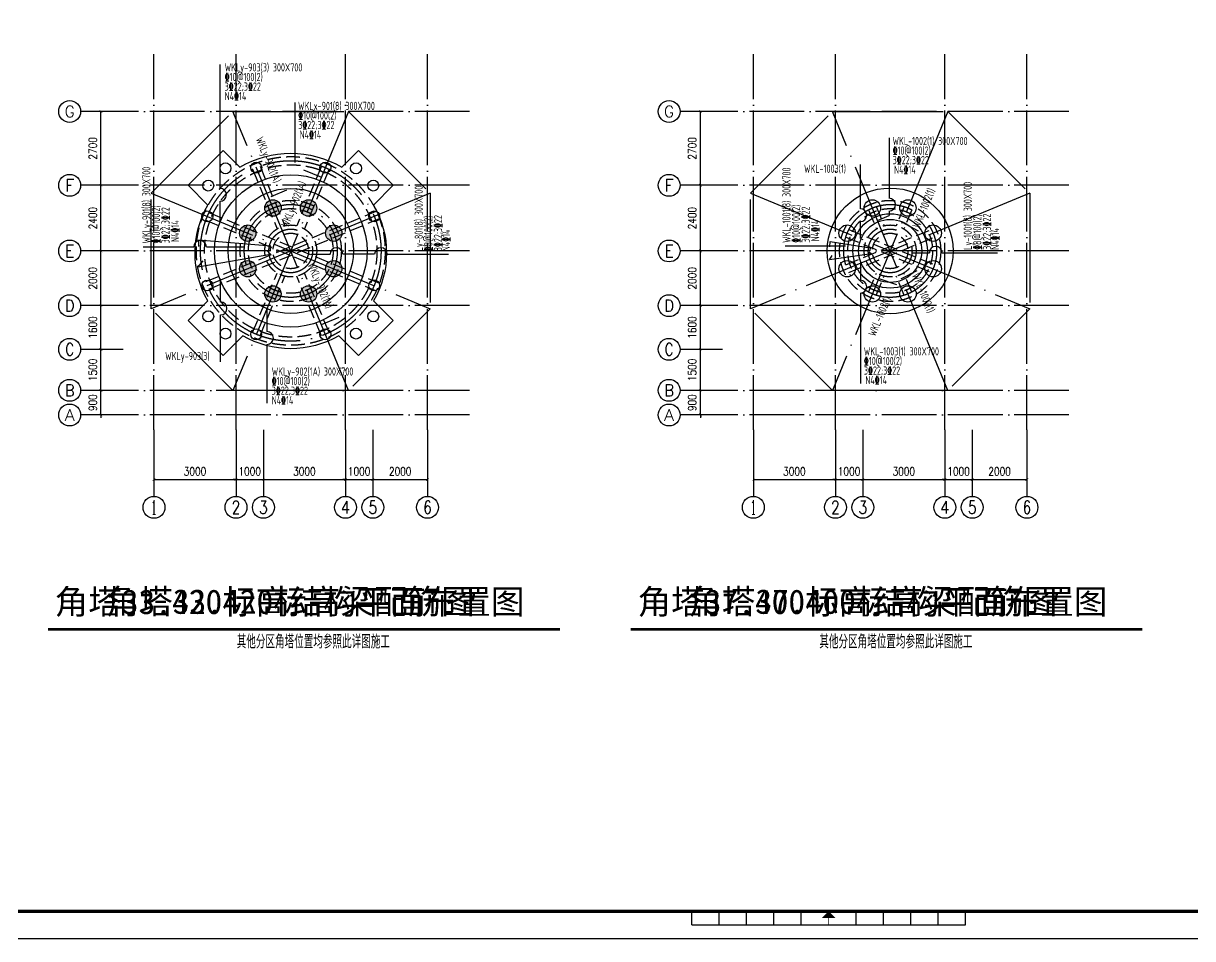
# Model space of a CAD drawing. Header units: millimetres. Extents: x 2998490 to 15040601, y 444546 to 7822218.
# Drawn here: x 14154831 to 14197570, y 7401664 to 7435141 of the extents above; entities that cross this region are included whole.
import ezdxf
from ezdxf.enums import TextEntityAlignment as Align

# ---------------------------------------------------------------- set-up
doc = ezdxf.new("R2010")
doc.units = ezdxf.units.MM
doc.header["$LTSCALE"] = 2000
doc.linetypes.add('DASH', pattern=[0.35, 0.25, -0.1])
doc.linetypes.add('DOTE', pattern=[2.42, 2, -0.2, 0.02, -0.2])
for name, color, linetype in [('3-AXIS_TEXT', 7, 'Continuous'), ('3-ban', 84, 'Continuous'), ('3-ban-rein', 1, 'Continuous'), ('3-column-DOWN', 232, 'Continuous'), ('3-COLUMN-UP', 2, 'Continuous'), ('3-HATCH', 8, 'Continuous'), ('3-liang-rein-X', 54, 'Continuous'), ('3-liang-rein-Y', 130, 'Continuous'), ('3-liang-R截面-X', 50, 'Continuous'), ('3-liang-R截面-Y', 70, 'Continuous'), ('3-liang-s', 120, 'Continuous'), ('3-liang-s-1', 44, 'Continuous'), ('3-liang-xu', 120, 'DASH'), ('3-装饰线脚', 7, 'Continuous'), ('AXIS', 3, 'Continuous'), ('AXIS_TEXT', 7, 'Continuous'), ('DOTE', 9, 'DOTE'), ('图框', 7, 'Continuous')]:
    doc.layers.add(name, color=color, linetype=linetype)
doc.styles.add('_TCH_AXIS', font='COMPLEX', dxfattribs={"bigfont": 'GBCBIG'})
doc.styles.add('COMPLEX', font='COMPLEX')
doc.styles.add('DIM_FONT', font='SIMPLEX', dxfattribs={"width": 0.8, "bigfont": 'HZTXT'})
doc.styles.add('TSSD_Rein', font='Tssdeng.shx', dxfattribs={"width": 0.7, "bigfont": 'hztxt.shx'})
doc.styles.add('黑体', font='SIMHEI.TTF')
doc.dimstyles.new('DIMN100', dxfattribs={"dimtxt": 300, "dimasz": 100, "dimexe": 250, "dimexo": 300, "dimgap": 150, "dimtad": 1, "dimdec": 0, "dimzin": 0, "dimdsep": 46, "dimtxsty": 'DIM_FONT', "dimblk": 'ARCHTICK', "dimcen": 0.09, "dimclrt": 7, "dimazin": 2, "dimtfac": 1, "dimtdec": 0, "dimtix": 1, "dimtmove": 2, "dimatfit": 3, "dimldrblk": 'ARCHTICK', "dimfxl": 0, "dimtolj": 1, "dimtzin": 0, "dimarcsym": 0})

# ---------------------------------------------------------------- blocks, each defined once
blk = doc.blocks.new('TJAD_TK_A0')
at = {"layer": '图框'}
for p, q in [((1517.5, -436.65), (1517.5, -431.65)), ((1527.5, -436.65), (1527.5, -431.65)), ((1537.5, -436.65), (1537.5, -431.65)), ((1547.5, -436.65), (1547.5, -431.65)), ((1557.5, -436.65), (1557.5, -431.65)), ((1577.5, -436.65), (1577.5, -431.65)), ((1587.5, -436.65), (1587.5, -431.65)), ((1597.5, -436.65), (1597.5, -431.65)), ((1607.5, -436.65), (1607.5, -431.65)), ((1617.5, -436.65), (1617.5, -431.65)), ((1517.5, -436.65), (1617.5, -436.65)), ((973, -441.7), (2162, -441.7))]:
    blk.add_line(p, q, dxfattribs=at)
at = {"layer": '图框', "const_width": 1.2}
blk.add_lwpolyline([(2152, -431.7), (2152, 389.3), (998, 389.3), (998, -431.7)], close=True, dxfattribs=at)
at = {"layer": '图框', "const_width": 0.3}
blk.add_lwpolyline([(1567.5, -434.15), (1567.5, -436.65)], dxfattribs=at)
at = {"layer": '图框'}
blk.add_solid([(1570, -434.15), (1565, -434.15), (1567.5, -431.65)], dxfattribs=at)
blk = doc.blocks.new('_ArchTick')
at = {"color": 0, "linetype": 'ByBlock', "const_width": 0.15}
blk.add_lwpolyline([(-0.5, -0.5), (0.5, 0.5)], dxfattribs=at)
blk = doc.blocks.new('*D773')
at = {"layer": 'AXIS', "color": 0, "lineweight": -2}
for p, q in [((14157667, 7421717), (14157667, 7421817)), ((14158109, 7421717), (14157417, 7421717)), ((14157667, 7420817), (14157667, 7421717)), ((14158109, 7420817), (14157417, 7420817)), ((14157667, 7420817), (14157667, 7420717))]:
    blk.add_line(p, q, dxfattribs=at)
at = {"layer": 'Defpoints', "color": 0}
for p in [(14157667, 7421717), (14158409, 7421717), (14158409, 7420817)]:
    blk.add_point(p, dxfattribs=at)
at = {"layer": 'AXIS', "color": 0, "lineweight": -2, "xscale": 100, "yscale": 100, "zscale": 100}
for p, rotation in [((14157667, 7421717), 270), ((14157667, 7420817), 90)]:
    blk.add_blockref('_ArchTick', p, dxfattribs=dict(at, rotation=rotation))
at = {"layer": 'AXIS', "color": 7, "insert": (14157367, 7421267), "char_height": 300, "attachment_point": 5, "rotation": 90, "style": 'DIM_FONT'}
blk.add_mtext('\\A1;900', dxfattribs=at)
blk = doc.blocks.new('*D774')
at = {"layer": 'AXIS', "color": 0, "lineweight": -2}
for p, q in [((14158109, 7423217), (14157417, 7423217)), ((14157667, 7421717), (14157667, 7423217)), ((14158109, 7421717), (14157417, 7421717))]:
    blk.add_line(p, q, dxfattribs=at)
at = {"layer": 'Defpoints', "color": 0}
for p in [(14157667, 7423217), (14158409, 7423217), (14158409, 7421717)]:
    blk.add_point(p, dxfattribs=at)
at = {"layer": 'AXIS', "color": 0, "lineweight": -2, "xscale": 100, "yscale": 100, "zscale": 100}
for p, rotation in [((14157667, 7423217), 90), ((14157667, 7421717), 270)]:
    blk.add_blockref('_ArchTick', p, dxfattribs=dict(at, rotation=rotation))
at = {"layer": 'AXIS', "color": 7, "insert": (14157367, 7422467), "char_height": 300, "attachment_point": 5, "rotation": 90, "style": 'DIM_FONT'}
blk.add_mtext('\\A1;1500', dxfattribs=at)
blk = doc.blocks.new('*D775')
at = {"layer": 'AXIS', "color": 0, "lineweight": -2}
for p, q in [((14158109, 7424817), (14157417, 7424817)), ((14157667, 7423217), (14157667, 7424817)), ((14158109, 7423217), (14157417, 7423217))]:
    blk.add_line(p, q, dxfattribs=at)
at = {"layer": 'Defpoints', "color": 0}
for p in [(14157667, 7424817), (14158409, 7424817), (14158409, 7423217)]:
    blk.add_point(p, dxfattribs=at)
at = {"layer": 'AXIS', "color": 0, "lineweight": -2, "xscale": 100, "yscale": 100, "zscale": 100}
for p, rotation in [((14157667, 7424817), 90), ((14157667, 7423217), 270)]:
    blk.add_blockref('_ArchTick', p, dxfattribs=dict(at, rotation=rotation))
at = {"layer": 'AXIS', "color": 7, "insert": (14157367, 7424017), "char_height": 300, "attachment_point": 5, "rotation": 90, "style": 'DIM_FONT'}
blk.add_mtext('\\A1;1600', dxfattribs=at)
blk = doc.blocks.new('*D776')
at = {"layer": 'AXIS', "color": 0, "lineweight": -2}
for p, q in [((14158109, 7426817), (14157417, 7426817)), ((14157667, 7424817), (14157667, 7426817)), ((14158109, 7424817), (14157417, 7424817))]:
    blk.add_line(p, q, dxfattribs=at)
at = {"layer": 'Defpoints', "color": 0}
for p in [(14157667, 7426817), (14158409, 7426817), (14158409, 7424817)]:
    blk.add_point(p, dxfattribs=at)
at = {"layer": 'AXIS', "color": 0, "lineweight": -2, "xscale": 100, "yscale": 100, "zscale": 100}
for p, rotation in [((14157667, 7426817), 90), ((14157667, 7424817), 270)]:
    blk.add_blockref('_ArchTick', p, dxfattribs=dict(at, rotation=rotation))
at = {"layer": 'AXIS', "color": 7, "insert": (14157367, 7425817), "char_height": 300, "attachment_point": 5, "rotation": 90, "style": 'DIM_FONT'}
blk.add_mtext('\\A1;2000', dxfattribs=at)
blk = doc.blocks.new('*D777')
at = {"layer": 'AXIS', "color": 0, "lineweight": -2}
for p, q in [((14158109, 7429217), (14157417, 7429217)), ((14157667, 7426817), (14157667, 7429217)), ((14158109, 7426817), (14157417, 7426817))]:
    blk.add_line(p, q, dxfattribs=at)
at = {"layer": 'Defpoints', "color": 0}
for p in [(14157667, 7429217), (14158409, 7429217), (14158409, 7426817)]:
    blk.add_point(p, dxfattribs=at)
at = {"layer": 'AXIS', "color": 0, "lineweight": -2, "xscale": 100, "yscale": 100, "zscale": 100}
for p, rotation in [((14157667, 7429217), 90), ((14157667, 7426817), 270)]:
    blk.add_blockref('_ArchTick', p, dxfattribs=dict(at, rotation=rotation))
at = {"layer": 'AXIS', "color": 7, "insert": (14157367, 7428017), "char_height": 300, "attachment_point": 5, "rotation": 90, "style": 'DIM_FONT'}
blk.add_mtext('\\A1;2400', dxfattribs=at)
blk = doc.blocks.new('*D778')
at = {"layer": 'AXIS', "color": 0, "lineweight": -2}
for p, q in [((14158109, 7431917), (14157417, 7431917)), ((14157667, 7429217), (14157667, 7431917)), ((14158109, 7429217), (14157417, 7429217))]:
    blk.add_line(p, q, dxfattribs=at)
at = {"layer": 'Defpoints', "color": 0}
for p in [(14157667, 7431917), (14158409, 7431917), (14158409, 7429217)]:
    blk.add_point(p, dxfattribs=at)
at = {"layer": 'AXIS', "color": 0, "lineweight": -2, "xscale": 100, "yscale": 100, "zscale": 100}
for p, rotation in [((14157667, 7431917), 90), ((14157667, 7429217), 270)]:
    blk.add_blockref('_ArchTick', p, dxfattribs=dict(at, rotation=rotation))
at = {"layer": 'AXIS', "color": 7, "insert": (14157367, 7430567), "char_height": 300, "attachment_point": 5, "rotation": 90, "style": 'DIM_FONT'}
blk.add_mtext('\\A1;2700', dxfattribs=at)
blk = doc.blocks.new('*D779')
at = {"layer": 'AXIS', "color": 0, "lineweight": -2}
for p, q in [((14159604, 7419972), (14159604, 7418203)), ((14162603, 7419972), (14162603, 7418203)), ((14159604, 7418453), (14162603, 7418453))]:
    blk.add_line(p, q, dxfattribs=at)
at = {"layer": 'Defpoints', "color": 0}
for p in [(14159604, 7420272), (14162603, 7420272), (14162603, 7418453)]:
    blk.add_point(p, dxfattribs=at)
at = {"layer": 'AXIS', "color": 0, "lineweight": -2, "xscale": 100, "yscale": 100, "zscale": 100, "rotation": 180}
blk.add_blockref('_ArchTick', (14159604, 7418453), dxfattribs=at)
at = {"layer": 'AXIS', "color": 0, "lineweight": -2, "xscale": 100, "yscale": 100, "zscale": 100}
blk.add_blockref('_ArchTick', (14162603, 7418453), dxfattribs=at)
at = {"layer": 'AXIS', "color": 7, "insert": (14161104, 7418753), "char_height": 300, "attachment_point": 5, "style": 'DIM_FONT'}
blk.add_mtext('\\A1;3000', dxfattribs=at)
blk = doc.blocks.new('*D780')
at = {"layer": 'AXIS', "color": 0, "lineweight": -2}
for p, q in [((14162603, 7419972), (14162603, 7418203)), ((14163604, 7419972), (14163604, 7418203)), ((14162603, 7418453), (14162503, 7418453)), ((14162603, 7418453), (14163604, 7418453)), ((14163604, 7418453), (14163704, 7418453))]:
    blk.add_line(p, q, dxfattribs=at)
at = {"layer": 'Defpoints', "color": 0}
for p in [(14162603, 7420272), (14163604, 7420272), (14163604, 7418453)]:
    blk.add_point(p, dxfattribs=at)
at = {"layer": 'AXIS', "color": 0, "lineweight": -2, "xscale": 100, "yscale": 100, "zscale": 100}
blk.add_blockref('_ArchTick', (14162603, 7418453), dxfattribs=at)
at = {"layer": 'AXIS', "color": 0, "lineweight": -2, "xscale": 100, "yscale": 100, "zscale": 100, "rotation": 180}
blk.add_blockref('_ArchTick', (14163604, 7418453), dxfattribs=at)
at = {"layer": 'AXIS', "color": 7, "insert": (14163104, 7418753), "char_height": 300, "attachment_point": 5, "style": 'DIM_FONT'}
blk.add_mtext('\\A1;1000', dxfattribs=at)
blk = doc.blocks.new('*D781')
at = {"layer": 'AXIS', "color": 0, "lineweight": -2}
for p, q in [((14163604, 7419972), (14163604, 7418203)), ((14166604, 7419972), (14166604, 7418203)), ((14163604, 7418453), (14166604, 7418453))]:
    blk.add_line(p, q, dxfattribs=at)
at = {"layer": 'Defpoints', "color": 0}
for p in [(14163604, 7420272), (14166604, 7420272), (14166604, 7418453)]:
    blk.add_point(p, dxfattribs=at)
at = {"layer": 'AXIS', "color": 0, "lineweight": -2, "xscale": 100, "yscale": 100, "zscale": 100, "rotation": 180}
blk.add_blockref('_ArchTick', (14163604, 7418453), dxfattribs=at)
at = {"layer": 'AXIS', "color": 0, "lineweight": -2, "xscale": 100, "yscale": 100, "zscale": 100}
blk.add_blockref('_ArchTick', (14166604, 7418453), dxfattribs=at)
at = {"layer": 'AXIS', "color": 7, "insert": (14165104, 7418753), "char_height": 300, "attachment_point": 5, "style": 'DIM_FONT'}
blk.add_mtext('\\A1;3000', dxfattribs=at)
blk = doc.blocks.new('*D782')
at = {"layer": 'AXIS', "color": 0, "lineweight": -2}
for p, q in [((14166604, 7419972), (14166604, 7418203)), ((14167604, 7419972), (14167604, 7418203)), ((14166604, 7418453), (14166504, 7418453)), ((14166604, 7418453), (14167604, 7418453)), ((14167604, 7418453), (14167704, 7418453))]:
    blk.add_line(p, q, dxfattribs=at)
at = {"layer": 'Defpoints', "color": 0}
for p in [(14166604, 7420272), (14167604, 7420272), (14167604, 7418453)]:
    blk.add_point(p, dxfattribs=at)
at = {"layer": 'AXIS', "color": 0, "lineweight": -2, "xscale": 100, "yscale": 100, "zscale": 100}
blk.add_blockref('_ArchTick', (14166604, 7418453), dxfattribs=at)
at = {"layer": 'AXIS', "color": 0, "lineweight": -2, "xscale": 100, "yscale": 100, "zscale": 100, "rotation": 180}
blk.add_blockref('_ArchTick', (14167604, 7418453), dxfattribs=at)
at = {"layer": 'AXIS', "color": 7, "insert": (14167104, 7418753), "char_height": 300, "attachment_point": 5, "style": 'DIM_FONT'}
blk.add_mtext('\\A1;1000', dxfattribs=at)
blk = doc.blocks.new('*D783')
at = {"layer": 'AXIS', "color": 0, "lineweight": -2}
for p, q in [((14167604, 7419972), (14167604, 7418203)), ((14169604, 7419972), (14169604, 7418203)), ((14167604, 7418453), (14169604, 7418453))]:
    blk.add_line(p, q, dxfattribs=at)
at = {"layer": 'Defpoints', "color": 0}
for p in [(14167604, 7420272), (14169604, 7420272), (14169604, 7418453)]:
    blk.add_point(p, dxfattribs=at)
at = {"layer": 'AXIS', "color": 0, "lineweight": -2, "xscale": 100, "yscale": 100, "zscale": 100, "rotation": 180}
blk.add_blockref('_ArchTick', (14167604, 7418453), dxfattribs=at)
at = {"layer": 'AXIS', "color": 0, "lineweight": -2, "xscale": 100, "yscale": 100, "zscale": 100}
blk.add_blockref('_ArchTick', (14169604, 7418453), dxfattribs=at)
at = {"layer": 'AXIS', "color": 7, "insert": (14168604, 7418753), "char_height": 300, "attachment_point": 5, "style": 'DIM_FONT'}
blk.add_mtext('\\A1;2000', dxfattribs=at)
blk = doc.blocks.new('_AXISO')
blk.add_circle((0, 0), 0.5)
at = {"layer": '3-AXIS_TEXT', "style": 'COMPLEX', "width": 1.041667}
blk.add_attdef('A', text='', height=0.56, dxfattribs=at).set_placement((-0.25, -0.28), (0.25, -0.28), align=Align.FIT)
blk = doc.blocks.new('*D784')
at = {"layer": 'AXIS', "color": 0, "lineweight": -2}
for p, q in [((14179578, 7421717), (14179578, 7421817)), ((14180020, 7421717), (14179328, 7421717)), ((14179578, 7420817), (14179578, 7421717)), ((14180020, 7420817), (14179328, 7420817)), ((14179578, 7420817), (14179578, 7420717))]:
    blk.add_line(p, q, dxfattribs=at)
at = {"layer": 'Defpoints', "color": 0}
for p in [(14179578, 7421717), (14180320, 7421717), (14180320, 7420817)]:
    blk.add_point(p, dxfattribs=at)
at = {"layer": 'AXIS', "color": 0, "lineweight": -2, "xscale": 100, "yscale": 100, "zscale": 100}
for p, rotation in [((14179578, 7421717), 270), ((14179578, 7420817), 90)]:
    blk.add_blockref('_ArchTick', p, dxfattribs=dict(at, rotation=rotation))
at = {"layer": 'AXIS', "color": 7, "insert": (14179278, 7421267), "char_height": 300, "attachment_point": 5, "rotation": 90, "style": 'DIM_FONT'}
blk.add_mtext('\\A1;900', dxfattribs=at)
blk = doc.blocks.new('*D785')
at = {"layer": 'AXIS', "color": 0, "lineweight": -2}
for p, q in [((14180020, 7423217), (14179328, 7423217)), ((14179578, 7421717), (14179578, 7423217)), ((14180020, 7421717), (14179328, 7421717))]:
    blk.add_line(p, q, dxfattribs=at)
at = {"layer": 'Defpoints', "color": 0}
for p in [(14179578, 7423217), (14180320, 7423217), (14180320, 7421717)]:
    blk.add_point(p, dxfattribs=at)
at = {"layer": 'AXIS', "color": 0, "lineweight": -2, "xscale": 100, "yscale": 100, "zscale": 100}
for p, rotation in [((14179578, 7423217), 90), ((14179578, 7421717), 270)]:
    blk.add_blockref('_ArchTick', p, dxfattribs=dict(at, rotation=rotation))
at = {"layer": 'AXIS', "color": 7, "insert": (14179278, 7422467), "char_height": 300, "attachment_point": 5, "rotation": 90, "style": 'DIM_FONT'}
blk.add_mtext('\\A1;1500', dxfattribs=at)
blk = doc.blocks.new('*D786')
at = {"layer": 'AXIS', "color": 0, "lineweight": -2}
for p, q in [((14180020, 7424817), (14179328, 7424817)), ((14179578, 7423217), (14179578, 7424817)), ((14180020, 7423217), (14179328, 7423217))]:
    blk.add_line(p, q, dxfattribs=at)
at = {"layer": 'Defpoints', "color": 0}
for p in [(14179578, 7424817), (14180320, 7424817), (14180320, 7423217)]:
    blk.add_point(p, dxfattribs=at)
at = {"layer": 'AXIS', "color": 0, "lineweight": -2, "xscale": 100, "yscale": 100, "zscale": 100}
for p, rotation in [((14179578, 7424817), 90), ((14179578, 7423217), 270)]:
    blk.add_blockref('_ArchTick', p, dxfattribs=dict(at, rotation=rotation))
at = {"layer": 'AXIS', "color": 7, "insert": (14179278, 7424017), "char_height": 300, "attachment_point": 5, "rotation": 90, "style": 'DIM_FONT'}
blk.add_mtext('\\A1;1600', dxfattribs=at)
blk = doc.blocks.new('*D787')
at = {"layer": 'AXIS', "color": 0, "lineweight": -2}
for p, q in [((14180020, 7426817), (14179328, 7426817)), ((14179578, 7424817), (14179578, 7426817)), ((14180020, 7424817), (14179328, 7424817))]:
    blk.add_line(p, q, dxfattribs=at)
at = {"layer": 'Defpoints', "color": 0}
for p in [(14179578, 7426817), (14180320, 7426817), (14180320, 7424817)]:
    blk.add_point(p, dxfattribs=at)
at = {"layer": 'AXIS', "color": 0, "lineweight": -2, "xscale": 100, "yscale": 100, "zscale": 100}
for p, rotation in [((14179578, 7426817), 90), ((14179578, 7424817), 270)]:
    blk.add_blockref('_ArchTick', p, dxfattribs=dict(at, rotation=rotation))
at = {"layer": 'AXIS', "color": 7, "insert": (14179278, 7425817), "char_height": 300, "attachment_point": 5, "rotation": 90, "style": 'DIM_FONT'}
blk.add_mtext('\\A1;2000', dxfattribs=at)
blk = doc.blocks.new('*D788')
at = {"layer": 'AXIS', "color": 0, "lineweight": -2}
for p, q in [((14180020, 7429217), (14179328, 7429217)), ((14179578, 7426817), (14179578, 7429217)), ((14180020, 7426817), (14179328, 7426817))]:
    blk.add_line(p, q, dxfattribs=at)
at = {"layer": 'Defpoints', "color": 0}
for p in [(14179578, 7429217), (14180320, 7429217), (14180320, 7426817)]:
    blk.add_point(p, dxfattribs=at)
at = {"layer": 'AXIS', "color": 0, "lineweight": -2, "xscale": 100, "yscale": 100, "zscale": 100}
for p, rotation in [((14179578, 7429217), 90), ((14179578, 7426817), 270)]:
    blk.add_blockref('_ArchTick', p, dxfattribs=dict(at, rotation=rotation))
at = {"layer": 'AXIS', "color": 7, "insert": (14179278, 7428017), "char_height": 300, "attachment_point": 5, "rotation": 90, "style": 'DIM_FONT'}
blk.add_mtext('\\A1;2400', dxfattribs=at)
blk = doc.blocks.new('*D789')
at = {"layer": 'AXIS', "color": 0, "lineweight": -2}
for p, q in [((14180020, 7431917), (14179328, 7431917)), ((14179578, 7429217), (14179578, 7431917)), ((14180020, 7429217), (14179328, 7429217))]:
    blk.add_line(p, q, dxfattribs=at)
at = {"layer": 'Defpoints', "color": 0}
for p in [(14179578, 7431917), (14180320, 7431917), (14180320, 7429217)]:
    blk.add_point(p, dxfattribs=at)
at = {"layer": 'AXIS', "color": 0, "lineweight": -2, "xscale": 100, "yscale": 100, "zscale": 100}
for p, rotation in [((14179578, 7431917), 90), ((14179578, 7429217), 270)]:
    blk.add_blockref('_ArchTick', p, dxfattribs=dict(at, rotation=rotation))
at = {"layer": 'AXIS', "color": 7, "insert": (14179278, 7430567), "char_height": 300, "attachment_point": 5, "rotation": 90, "style": 'DIM_FONT'}
blk.add_mtext('\\A1;2700', dxfattribs=at)
blk = doc.blocks.new('*D790')
at = {"layer": 'AXIS', "color": 0, "lineweight": -2}
for p, q in [((14181514, 7419972), (14181514, 7418203)), ((14184514, 7419972), (14184514, 7418203)), ((14181514, 7418453), (14184514, 7418453))]:
    blk.add_line(p, q, dxfattribs=at)
at = {"layer": 'Defpoints', "color": 0}
for p in [(14181514, 7420272), (14184514, 7420272), (14184514, 7418453)]:
    blk.add_point(p, dxfattribs=at)
at = {"layer": 'AXIS', "color": 0, "lineweight": -2, "xscale": 100, "yscale": 100, "zscale": 100, "rotation": 180}
blk.add_blockref('_ArchTick', (14181514, 7418453), dxfattribs=at)
at = {"layer": 'AXIS', "color": 0, "lineweight": -2, "xscale": 100, "yscale": 100, "zscale": 100}
blk.add_blockref('_ArchTick', (14184514, 7418453), dxfattribs=at)
at = {"layer": 'AXIS', "color": 7, "insert": (14183014, 7418753), "char_height": 300, "attachment_point": 5, "style": 'DIM_FONT'}
blk.add_mtext('\\A1;3000', dxfattribs=at)
blk = doc.blocks.new('*D791')
at = {"layer": 'AXIS', "color": 0, "lineweight": -2}
for p, q in [((14184514, 7419972), (14184514, 7418203)), ((14185514, 7419972), (14185514, 7418203)), ((14184514, 7418453), (14184414, 7418453)), ((14184514, 7418453), (14185514, 7418453)), ((14185514, 7418453), (14185614, 7418453))]:
    blk.add_line(p, q, dxfattribs=at)
at = {"layer": 'Defpoints', "color": 0}
for p in [(14184514, 7420272), (14185514, 7420272), (14185514, 7418453)]:
    blk.add_point(p, dxfattribs=at)
at = {"layer": 'AXIS', "color": 0, "lineweight": -2, "xscale": 100, "yscale": 100, "zscale": 100}
blk.add_blockref('_ArchTick', (14184514, 7418453), dxfattribs=at)
at = {"layer": 'AXIS', "color": 0, "lineweight": -2, "xscale": 100, "yscale": 100, "zscale": 100, "rotation": 180}
blk.add_blockref('_ArchTick', (14185514, 7418453), dxfattribs=at)
at = {"layer": 'AXIS', "color": 7, "insert": (14185014, 7418753), "char_height": 300, "attachment_point": 5, "style": 'DIM_FONT'}
blk.add_mtext('\\A1;1000', dxfattribs=at)
blk = doc.blocks.new('*D792')
at = {"layer": 'AXIS', "color": 0, "lineweight": -2}
for p, q in [((14185514, 7419972), (14185514, 7418203)), ((14188515, 7419972), (14188515, 7418203)), ((14185514, 7418453), (14188515, 7418453))]:
    blk.add_line(p, q, dxfattribs=at)
at = {"layer": 'Defpoints', "color": 0}
for p in [(14185514, 7420272), (14188515, 7420272), (14188515, 7418453)]:
    blk.add_point(p, dxfattribs=at)
at = {"layer": 'AXIS', "color": 0, "lineweight": -2, "xscale": 100, "yscale": 100, "zscale": 100, "rotation": 180}
blk.add_blockref('_ArchTick', (14185514, 7418453), dxfattribs=at)
at = {"layer": 'AXIS', "color": 0, "lineweight": -2, "xscale": 100, "yscale": 100, "zscale": 100}
blk.add_blockref('_ArchTick', (14188515, 7418453), dxfattribs=at)
at = {"layer": 'AXIS', "color": 7, "insert": (14187014, 7418753), "char_height": 300, "attachment_point": 5, "style": 'DIM_FONT'}
blk.add_mtext('\\A1;3000', dxfattribs=at)
blk = doc.blocks.new('*D793')
at = {"layer": 'AXIS', "color": 0, "lineweight": -2}
for p, q in [((14188515, 7419972), (14188515, 7418203)), ((14189514, 7419972), (14189514, 7418203)), ((14188515, 7418453), (14188415, 7418453)), ((14188515, 7418453), (14189514, 7418453)), ((14189514, 7418453), (14189614, 7418453))]:
    blk.add_line(p, q, dxfattribs=at)
at = {"layer": 'Defpoints', "color": 0}
for p in [(14188515, 7420272), (14189514, 7420272), (14189514, 7418453)]:
    blk.add_point(p, dxfattribs=at)
at = {"layer": 'AXIS', "color": 0, "lineweight": -2, "xscale": 100, "yscale": 100, "zscale": 100}
blk.add_blockref('_ArchTick', (14188515, 7418453), dxfattribs=at)
at = {"layer": 'AXIS', "color": 0, "lineweight": -2, "xscale": 100, "yscale": 100, "zscale": 100, "rotation": 180}
blk.add_blockref('_ArchTick', (14189514, 7418453), dxfattribs=at)
at = {"layer": 'AXIS', "color": 7, "insert": (14189014, 7418753), "char_height": 300, "attachment_point": 5, "style": 'DIM_FONT'}
blk.add_mtext('\\A1;1000', dxfattribs=at)
blk = doc.blocks.new('*D794')
at = {"layer": 'AXIS', "color": 0, "lineweight": -2}
for p, q in [((14189514, 7419972), (14189514, 7418203)), ((14191514, 7419972), (14191514, 7418203)), ((14189514, 7418453), (14191514, 7418453))]:
    blk.add_line(p, q, dxfattribs=at)
at = {"layer": 'Defpoints', "color": 0}
for p in [(14189514, 7420272), (14191514, 7420272), (14191514, 7418453)]:
    blk.add_point(p, dxfattribs=at)
at = {"layer": 'AXIS', "color": 0, "lineweight": -2, "xscale": 100, "yscale": 100, "zscale": 100, "rotation": 180}
blk.add_blockref('_ArchTick', (14189514, 7418453), dxfattribs=at)
at = {"layer": 'AXIS', "color": 0, "lineweight": -2, "xscale": 100, "yscale": 100, "zscale": 100}
blk.add_blockref('_ArchTick', (14191514, 7418453), dxfattribs=at)
at = {"layer": 'AXIS', "color": 7, "insert": (14190514, 7418753), "char_height": 300, "attachment_point": 5, "style": 'DIM_FONT'}
blk.add_mtext('\\A1;2000', dxfattribs=at)

msp = doc.modelspace()

# ---------------------------------------------------------------- hatches: boundary and pattern name
at = {"layer": '3-HATCH'}
h = msp.add_hatch(color=256, dxfattribs=at)
edge = h.paths.add_edge_path()
edge.add_arc((14163953.8, 7428387), 300, 0, 360)
h = msp.add_hatch(color=256, dxfattribs=at)
edge = h.paths.add_edge_path()
edge.add_arc((14165254.5, 7428387.1), 300, 0, 360)
h = msp.add_hatch(color=256, dxfattribs=at)
edge = h.paths.add_edge_path()
edge.add_arc((14163032.8, 7427467.8), 300, 0, 360)
h = msp.add_hatch(color=256, dxfattribs=at)
edge = h.paths.add_edge_path()
edge.add_arc((14166175.1, 7427466.8), 300, 0, 360)
h = msp.add_hatch(color=256, dxfattribs=at)
edge = h.paths.add_edge_path()
edge.add_arc((14163032.7, 7426165.5), 300, 0, 360)
h = msp.add_hatch(color=256, dxfattribs=at)
edge = h.paths.add_edge_path()
edge.add_arc((14166175.2, 7426165.1), 300, 0, 360)
h = msp.add_hatch(color=256, dxfattribs=at)
edge = h.paths.add_edge_path()
edge.add_arc((14163953.5, 7425244.8), 300, 0, 360)
h = msp.add_hatch(color=256, dxfattribs=at)
edge = h.paths.add_edge_path()
edge.add_arc((14165255.3, 7425244.7), 300, 0, 360)

# ---------------------------------------------------------------- linework, layer by layer
at = {"layer": '3-ban', "const_width": 90}
for points in [[(14155724.5, 7412977.7), (14174447.4, 7412977.7)], [(14177030.9, 7412977.7), (14195731.7, 7412977.7)]]:
    msp.add_lwpolyline(points, dxfattribs=at)
at = {"layer": '3-ban-rein'}
for points in [[(14163858.6, 7426829.8), (14163872.3, 7426987.3), (14161234.3, 7427216.8), (14161234.4, 7426982.8)], [(14184310.5, 7426962.4), (14184323.7, 7427162.4), (14185781.5, 7426932.5), (14185768, 7426829.4)], [(14163739.8, 7426826.1), (14163872.8, 7426689.3), (14161205, 7426223.7), (14161400.7, 7426460.7)], [(14185749.1, 7426779.5), (14185828.1, 7426717.2), (14184295.6, 7426494.6), (14184393.4, 7426648.3)]]:
    msp.add_lwpolyline(points, dxfattribs=at)
for centre, radius in [((14164604.1, 7426816.9), 2789.2), ((14164604.1, 7426816.9), 2289.2), ((14186514.4, 7426816.9), 1360.3), ((14186514.4, 7426816.9), 1152)]:
    msp.add_circle(centre, radius, dxfattribs=at)
at = {"layer": '3-column-DOWN'}
for centre, radius in [((14163341.2, 7429865.7), 200), ((14165866.8, 7429865.8), 200), ((14185864, 7428387), 300), ((14187164.7, 7428387.1), 300), ((14161554.5, 7428079), 200), ((14167652.7, 7428080.2), 200), ((14184943.1, 7427467.8), 300), ((14188085.3, 7427466.8), 300), ((14184942.9, 7426165.5), 300), ((14188085.5, 7426165.1), 300), ((14161554.3, 7425553.8), 200), ((14167653.6, 7425554.2), 200), ((14185863.7, 7425244.8), 300), ((14187165.6, 7425244.7), 300), ((14163340.5, 7423767), 200), ((14165867.3, 7423767), 200)]:
    msp.add_circle(centre, radius, dxfattribs=at)
at = {"layer": '3-COLUMN-UP'}
for centre in [(14163953.8, 7428387), (14165254.5, 7428387.1), (14163032.8, 7427467.8), (14166175.1, 7427466.8), (14163032.7, 7426165.5), (14166175.2, 7426165.1), (14163953.5, 7425244.8), (14165255.3, 7425244.7)]:
    msp.add_circle(centre, 300, dxfattribs=at)
at = {"layer": '3-liang-R截面-X'}
for p, q in [((14164747.5, 7432240.4), (14164747.5, 7430051.7)), ((14186477, 7430957), (14186477, 7428744.5)), ((14185426.7, 7428357.8), (14185426.7, 7429980.9)), ((14186477, 7428277), (14186477, 7428110.5)), ((14185426.7, 7427267.5), (14185426.7, 7427890.3)), ((14186051.2, 7427935.2), (14186477, 7428110.5)), ((14186949.4, 7427867.4), (14187534, 7427547)), ((14185426.7, 7426366.4), (14185426.7, 7425743.5)), ((14186931.2, 7425810.6), (14187504.6, 7426105.8)), ((14186098.9, 7425813.9), (14186746.4, 7425586)), ((14185426.7, 7425276.1), (14185426.7, 7421964.6))]:
    msp.add_line(p, q, dxfattribs=at)
at = {"layer": '3-liang-R截面-X', "const_width": 70}
for points in [[(14157745.7, 7412977.7), (14172426.2, 7412977.7)], [(14179041.1, 7412977.7), (14193721.6, 7412977.7)]]:
    msp.add_lwpolyline(points, dxfattribs=at)
at = {"layer": '3-liang-R截面-X'}
for centre in [(14186477, 7428510.8), (14185426.7, 7428124.1), (14185426.7, 7425509.8)]:
    msp.add_arc(centre, 233.7, 270, 90, dxfattribs=at)
at = {"layer": '3-liang-R截面-Y'}
for p, q in [((14162019.3, 7429104.6), (14162019.3, 7433640.8)), ((14165068.1, 7429787), (14165725.9, 7429514.6)), ((14164445.6, 7429035.9), (14163877.3, 7428800.5)), ((14162019.3, 7427867), (14162019.3, 7428633.7)), ((14159207.3, 7426963), (14161059.1, 7426963)), ((14161519, 7426963), (14162910.8, 7426963)), ((14182671, 7426998.1), (14184882.6, 7426998.1)), ((14165336.4, 7426700.8), (14166043, 7426700.8)), ((14167669.5, 7426700.8), (14166502.9, 7426700.8)), ((14168129.4, 7426700.8), (14170368.4, 7426700.8)), ((14187311.8, 7426752.9), (14187950.1, 7426752.9)), ((14188410, 7426752.9), (14190436, 7426752.9)), ((14162039.6, 7424945.1), (14162039.6, 7425799.3)), ((14162039.6, 7422757.3), (14162039.6, 7424477.7)), ((14163738.7, 7423865.7), (14163738.7, 7424678.7)), ((14166359.8, 7424381.9), (14165718.4, 7424116.2)), ((14163738.7, 7421250), (14163738.7, 7423398.2))]:
    msp.add_line(p, q, dxfattribs=at)
for centre, radius, start, end in [((14162019.3, 7428869.2), 235.4, 270, 90), ((14161289, 7426963), 230, 0, 180), ((14166273, 7426700.8), 230, 0, 180), ((14167899.4, 7426700.8), 230, 0, 180), ((14188180.1, 7426752.9), 230, 0, 180), ((14162039.6, 7424711.4), 233.7, 270, 90), ((14163738.7, 7423632), 233.7, 270, 90)]:
    msp.add_arc(centre, radius, start, end, dxfattribs=at)
at = {"layer": '3-liang-s-1', "color": 2}
msp.add_lwpolyline([(14162739.2, 7429879.6, -0.2747423), (14166468.9, 7429879.6), (14167079, 7430489.6), (14168351.7, 7429216.8), (14167632.1, 7428497.2, -0.2688791), (14167632.1, 7424986.7), (14168351.7, 7424267.1), (14167079, 7422994.3), (14166359.3, 7423713.9, -0.2688791), (14162848.8, 7423713.9), (14162129.2, 7422994.3), (14160856.4, 7424267.1), (14161576, 7424986.7, -0.2688791), (14161576, 7428497.2), (14160856.4, 7429216.8), (14162129.2, 7430489.6), (14162739.2, 7429879.6)], format="xyb", dxfattribs=at)
msp.add_circle((14186514.4, 7426816.9), 2300.6, dxfattribs=at)
at = {"layer": '3-liang-xu'}
for p, q in [((14163480.8, 7429920.3), (14164383.8, 7427739.9)), ((14165727.4, 7429920.3), (14164824.4, 7427739.9)), ((14163203.6, 7429805.5), (14164106.6, 7427624.9)), ((14166004.6, 7429805.5), (14165101.5, 7427624.9)), ((14161500.6, 7425693.8), (14167731.5, 7428274.7)), ((14161615.4, 7428217.2), (14167846.3, 7425636.3)), ((14185727.6, 7428323.4), (14186016.9, 7427624.9)), ((14186004.8, 7428438.3), (14186294, 7427739.9)), ((14187023.9, 7428438.3), (14186734.7, 7427739.9)), ((14187301.1, 7428323.4), (14187011.8, 7427624.9)), ((14161500.6, 7427940.1), (14167731.5, 7425359.2)), ((14161615.4, 7425416.6), (14167846.3, 7427997.5)), ((14184892.9, 7426307.7), (14188021, 7427603.4)), ((14184892.9, 7427326.2), (14188021, 7426030.5)), ((14185007.7, 7427603.4), (14188135.8, 7426307.7)), ((14185007.7, 7426030.5), (14188135.8, 7427326.2)), ((14163203.6, 7423828.4), (14164106.6, 7426008.9)), ((14163480.8, 7423713.5), (14164383.8, 7425894)), ((14165727.4, 7423713.5), (14164824.4, 7425894)), ((14166004.6, 7423828.4), (14165101.5, 7426008.9)), ((14185727.6, 7425310.5), (14186016.9, 7426008.9)), ((14186004.8, 7425195.6), (14186294, 7425894)), ((14187023.9, 7425195.6), (14186734.7, 7425894)), ((14187301.1, 7425310.5), (14187011.8, 7426008.9))]:
    msp.add_line(p, q, dxfattribs=at)
for centre, radius in [((14164604.1, 7426816.9), 3450.4), ((14164604.1, 7426816.9), 3150.4), ((14164604.1, 7426816.9), 1849.5), ((14186514.4, 7426816.9), 1849.5), ((14164604.1, 7426816.9), 1549.5), ((14186514.4, 7426816.9), 1549.5), ((14164604.1, 7426816.9), 948.9), ((14186514.4, 7426816.9), 948.9), ((14164604.1, 7426816.9), 648.9), ((14186514.4, 7426816.9), 648.9)]:
    msp.add_circle(centre, radius, dxfattribs=at)
at = {"layer": '3-装饰线脚'}
for centre in [(14162218.6, 7429838.8), (14166989.6, 7429838.8), (14161587.5, 7429209.2), (14167620.7, 7429209.2), (14161587.5, 7424424.7), (14167620.7, 7424424.7), (14162218.6, 7423795), (14166989.6, 7423795)]:
    msp.add_circle(centre, 200, dxfattribs=at)
at = {"layer": 'AXIS'}
for p, q in [((14158476.9, 7431916.9), (14156923.1, 7431916.9)), ((14180387.1, 7431916.9), (14178833.3, 7431916.9)), ((14158476.9, 7429216.9), (14156923.1, 7429216.9)), ((14180387.1, 7429216.9), (14178833.3, 7429216.9)), ((14158476.9, 7426816.9), (14156923.1, 7426816.9)), ((14180387.1, 7426816.9), (14178833.3, 7426816.9)), ((14158476.9, 7424816.9), (14156923.1, 7424816.9)), ((14180387.1, 7424816.9), (14178833.3, 7424816.9)), ((14158476.9, 7423216.9), (14156923.1, 7423216.9)), ((14180387.1, 7423216.9), (14178833.3, 7423216.9)), ((14158476.9, 7421716.9), (14156923.1, 7421716.9)), ((14180387.1, 7421716.9), (14178833.3, 7421716.9)), ((14158476.9, 7420816.9), (14156923.1, 7420816.9)), ((14180387.1, 7420816.9), (14178833.3, 7420816.9)), ((14159603.9, 7420272.3), (14159603.9, 7417838.2)), ((14162603.4, 7420272.3), (14162603.4, 7417838.2)), ((14163603.9, 7420272.3), (14163603.9, 7417838.2)), ((14166604.3, 7420272.3), (14166604.3, 7417838.2)), ((14167603.9, 7420272.3), (14167603.9, 7417838.2)), ((14169603.9, 7420272.3), (14169603.9, 7417838.2)), ((14181514.1, 7420272.3), (14181514.1, 7417838.2)), ((14184513.7, 7420272.3), (14184513.7, 7417838.2)), ((14185514.1, 7420272.3), (14185514.1, 7417838.2)), ((14188514.6, 7420272.3), (14188514.6, 7417838.2)), ((14189514.1, 7420272.3), (14189514.1, 7417838.2)), ((14191514.1, 7420272.3), (14191514.1, 7417838.2))]:
    msp.add_line(p, q, dxfattribs=at)
at = {"layer": 'DOTE', "ltscale": 0.5}
for p, q in [((14159603.9, 7420272.3), (14159603.9, 7434018.4)), ((14162603.4, 7420272.4), (14162603.4, 7434018.4)), ((14166604.3, 7420272.3), (14166604.3, 7434018.4)), ((14169603.9, 7420272.3), (14169603.9, 7434018.4)), ((14181514.1, 7420272.3), (14181514.1, 7434018.4)), ((14184513.7, 7420272.4), (14184513.7, 7434018.4)), ((14188514.6, 7420272.3), (14188514.6, 7434018.4)), ((14191514.1, 7420272.3), (14191514.1, 7434018.4)), ((14171136.9, 7431916.9), (14157625.4, 7431916.9)), ((14193047.2, 7431916.9), (14179535.6, 7431916.9)), ((14171136.9, 7429216.9), (14157625.4, 7429216.9)), ((14193047.2, 7429216.9), (14179535.6, 7429216.9)), ((14171136.9, 7426816.9), (14157625.4, 7426816.9)), ((14193047.2, 7426816.9), (14179535.6, 7426816.9)), ((14171136.9, 7424816.9), (14157625.4, 7424816.9)), ((14193047.2, 7424816.9), (14179535.6, 7424816.9)), ((14171136.9, 7421716.9), (14157625.4, 7421716.9)), ((14193047.2, 7421716.9), (14179535.6, 7421716.9)), ((14171136.9, 7420816.9), (14157625.4, 7420816.9)), ((14193047.2, 7420816.9), (14179535.6, 7420816.9))]:
    msp.add_line(p, q, dxfattribs=at)
at = {"layer": 'DOTE'}
for p, q in [((14166716.6, 7431916.9), (14162491.6, 7421716.9)), ((14166716.6, 7421716.9), (14162491.6, 7431916.9)), ((14188626.8, 7431916.9), (14184401.9, 7421716.9)), ((14188626.8, 7421716.9), (14184401.9, 7431916.9)), ((14169704.1, 7428929.4), (14159504.1, 7424704.4)), ((14159504.1, 7428929.4), (14169704.1, 7424704.4)), ((14191614.4, 7428929.4), (14181414.4, 7424704.4)), ((14181414.4, 7428929.4), (14191614.4, 7424704.4))]:
    msp.add_line(p, q, dxfattribs=at)
for points in [[(14169704.1, 7428929.4), (14169704.1, 7424704.4), (14166716.6, 7421716.9), (14162491.6, 7421716.9), (14159504.1, 7424704.4), (14159504.1, 7428929.4), (14162491.6, 7431916.9), (14166716.6, 7431916.9)], [(14191614.4, 7428929.4), (14191614.4, 7424704.4), (14188626.8, 7421716.9), (14184401.9, 7421716.9), (14181414.4, 7424704.4), (14181414.4, 7428929.4), (14184401.9, 7431916.9), (14188626.8, 7431916.9)]]:
    msp.add_lwpolyline(points, close=True, dxfattribs=at)
for centre, radius in [((14164604.1, 7426816.9), 3300.4), ((14164604.1, 7426816.9), 1699.5), ((14186514.4, 7426816.9), 1699.5), ((14164604.1, 7426816.9), 798.9), ((14186514.4, 7426816.9), 798.9)]:
    msp.add_circle(centre, radius, dxfattribs=at)

# ---------------------------------------------------------------- block references
at = {"layer": 'AXIS'}
ref = msp.add_blockref('_AXISO', (14156523.1, 7431916.9), dxfattribs=dict(at, xscale=800, yscale=800, zscale=800))
ref.add_attrib('A', 'G', dxfattribs={"layer": 'AXIS_TEXT', "height": 425.2, "style": '_TCH_AXIS'}).set_placement((14156340.9, 7431704.3), (14156705.3, 7431704.3), align=Align.FIT)
ref = msp.add_blockref('_AXISO', (14178433.3, 7431916.9), dxfattribs=dict(at, xscale=800, yscale=800, zscale=800))
ref.add_attrib('A', 'G', dxfattribs={"layer": 'AXIS_TEXT', "height": 425.2, "style": '_TCH_AXIS'}).set_placement((14178251.1, 7431704.3), (14178615.6, 7431704.3), align=Align.FIT)
ref = msp.add_blockref('_AXISO', (14156523.1, 7429216.9), dxfattribs=dict(at, xscale=800, yscale=800, zscale=800))
ref.add_attrib('A', 'F', dxfattribs={"layer": 'AXIS_TEXT', "height": 445.4, "style": '_TCH_AXIS'}).set_placement((14156353.4, 7428994.2), (14156692.8, 7428994.2), align=Align.FIT)
ref = msp.add_blockref('_AXISO', (14178433.3, 7429216.9), dxfattribs=dict(at, xscale=800, yscale=800, zscale=800))
ref.add_attrib('A', 'F', dxfattribs={"layer": 'AXIS_TEXT', "height": 445.4, "style": '_TCH_AXIS'}).set_placement((14178263.6, 7428994.2), (14178603, 7428994.2), align=Align.FIT)
ref = msp.add_blockref('_AXISO', (14156523.1, 7426816.9), dxfattribs=dict(at, xscale=800, yscale=800, zscale=800))
ref.add_attrib('A', 'E', dxfattribs={"layer": 'AXIS_TEXT', "height": 445.4, "style": '_TCH_AXIS'}).set_placement((14156353.4, 7426594.2), (14156692.8, 7426594.2), align=Align.FIT)
ref = msp.add_blockref('_AXISO', (14178433.3, 7426816.9), dxfattribs=dict(at, xscale=800, yscale=800, zscale=800))
ref.add_attrib('A', 'E', dxfattribs={"layer": 'AXIS_TEXT', "height": 445.4, "style": '_TCH_AXIS'}).set_placement((14178263.6, 7426594.2), (14178603, 7426594.2), align=Align.FIT)
ref = msp.add_blockref('_AXISO', (14156523.1, 7424816.9), dxfattribs=dict(at, xscale=800, yscale=800, zscale=800))
ref.add_attrib('A', 'D', dxfattribs={"layer": 'AXIS_TEXT', "height": 435.3, "style": '_TCH_AXIS'}).set_placement((14156346.9, 7424599.3), (14156699.2, 7424599.3), align=Align.FIT)
ref = msp.add_blockref('_AXISO', (14178433.3, 7424816.9), dxfattribs=dict(at, xscale=800, yscale=800, zscale=800))
ref.add_attrib('A', 'D', dxfattribs={"layer": 'AXIS_TEXT', "height": 435.3, "style": '_TCH_AXIS'}).set_placement((14178257.2, 7424599.3), (14178609.5, 7424599.3), align=Align.FIT)
ref = msp.add_blockref('_AXISO', (14156523.1, 7423216.9), dxfattribs=dict(at, xscale=800, yscale=800, zscale=800))
ref.add_attrib('A', 'C', dxfattribs={"layer": 'AXIS_TEXT', "height": 455.7, "style": '_TCH_AXIS'}).set_placement((14156360.3, 7422989.1), (14156685.8, 7422989.1), align=Align.FIT)
ref = msp.add_blockref('_AXISO', (14178433.3, 7423216.9), dxfattribs=dict(at, xscale=800, yscale=800, zscale=800))
ref.add_attrib('A', 'C', dxfattribs={"layer": 'AXIS_TEXT', "height": 455.7, "style": '_TCH_AXIS'}).set_placement((14178270.6, 7422989.1), (14178596.1, 7422989.1), align=Align.FIT)
ref = msp.add_blockref('_AXISO', (14156523.1, 7421716.9), dxfattribs=dict(at, xscale=800, yscale=800, zscale=800))
ref.add_attrib('A', 'B', dxfattribs={"layer": 'AXIS_TEXT', "height": 435.3, "style": '_TCH_AXIS'}).set_placement((14156346.9, 7421499.3), (14156699.2, 7421499.3), align=Align.FIT)
ref = msp.add_blockref('_AXISO', (14178433.3, 7421716.9), dxfattribs=dict(at, xscale=800, yscale=800, zscale=800))
ref.add_attrib('A', 'B', dxfattribs={"layer": 'AXIS_TEXT', "height": 435.3, "style": '_TCH_AXIS'}).set_placement((14178257.2, 7421499.3), (14178609.5, 7421499.3), align=Align.FIT)
ref = msp.add_blockref('_AXISO', (14156523.1, 7420816.9), dxfattribs=dict(at, xscale=800, yscale=800, zscale=800))
ref.add_attrib('A', 'A', dxfattribs={"layer": 'AXIS_TEXT', "height": 425.2, "style": '_TCH_AXIS'}).set_placement((14156340.9, 7420604.3), (14156705.3, 7420604.3), align=Align.FIT)
ref = msp.add_blockref('_AXISO', (14178433.3, 7420816.9), dxfattribs=dict(at, xscale=800, yscale=800, zscale=800))
ref.add_attrib('A', 'A', dxfattribs={"layer": 'AXIS_TEXT', "height": 425.2, "style": '_TCH_AXIS'}).set_placement((14178251.1, 7420604.3), (14178615.6, 7420604.3), align=Align.FIT)
ref = msp.add_blockref('_AXISO', (14159603.9, 7417438.2), dxfattribs=dict(at, xscale=800, yscale=800, zscale=800))
ref.add_attrib('A', '1', dxfattribs={"layer": 'AXIS_TEXT', "height": 514.7, "style": '_TCH_AXIS'}).set_placement((14159493.6, 7417180.8), (14159714.2, 7417180.8), align=Align.FIT)
ref = msp.add_blockref('_AXISO', (14162603.4, 7417438.2), dxfattribs=dict(at, xscale=800, yscale=800, zscale=800))
ref.add_attrib('A', '2', dxfattribs={"layer": 'AXIS_TEXT', "height": 465.9, "style": '_TCH_AXIS'}).set_placement((14162448.1, 7417205.2), (14162758.7, 7417205.2), align=Align.FIT)
ref = msp.add_blockref('_AXISO', (14163603.9, 7417438.2), dxfattribs=dict(at, xscale=800, yscale=800, zscale=800))
ref.add_attrib('A', '3', dxfattribs={"layer": 'AXIS_TEXT', "height": 465.9, "style": '_TCH_AXIS'}).set_placement((14163448.5, 7417205.2), (14163759.2, 7417205.2), align=Align.FIT)
ref = msp.add_blockref('_AXISO', (14166604.3, 7417438.2), dxfattribs=dict(at, xscale=800, yscale=800, zscale=800))
ref.add_attrib('A', '4', dxfattribs={"layer": 'AXIS_TEXT', "height": 445.4, "style": '_TCH_AXIS'}).set_placement((14166434.6, 7417215.5), (14166774, 7417215.5), align=Align.FIT)
ref = msp.add_blockref('_AXISO', (14167603.9, 7417438.2), dxfattribs=dict(at, xscale=800, yscale=800, zscale=800))
ref.add_attrib('A', '5', dxfattribs={"layer": 'AXIS_TEXT', "height": 465.9, "style": '_TCH_AXIS'}).set_placement((14167448.5, 7417205.2), (14167759.2, 7417205.2), align=Align.FIT)
ref = msp.add_blockref('_AXISO', (14169603.9, 7417438.2), dxfattribs=dict(at, xscale=800, yscale=800, zscale=800))
ref.add_attrib('A', '6', dxfattribs={"layer": 'AXIS_TEXT', "height": 465.9, "style": '_TCH_AXIS'}).set_placement((14169448.5, 7417205.2), (14169759.2, 7417205.2), align=Align.FIT)
ref = msp.add_blockref('_AXISO', (14181514.1, 7417438.2), dxfattribs=dict(at, xscale=800, yscale=800, zscale=800))
ref.add_attrib('A', '1', dxfattribs={"layer": 'AXIS_TEXT', "height": 514.7, "style": '_TCH_AXIS'}).set_placement((14181403.8, 7417180.8), (14181624.4, 7417180.8), align=Align.FIT)
ref = msp.add_blockref('_AXISO', (14184513.7, 7417438.2), dxfattribs=dict(at, xscale=800, yscale=800, zscale=800))
ref.add_attrib('A', '2', dxfattribs={"layer": 'AXIS_TEXT', "height": 465.9, "style": '_TCH_AXIS'}).set_placement((14184358.4, 7417205.2), (14184669, 7417205.2), align=Align.FIT)
ref = msp.add_blockref('_AXISO', (14185514.1, 7417438.2), dxfattribs=dict(at, xscale=800, yscale=800, zscale=800))
ref.add_attrib('A', '3', dxfattribs={"layer": 'AXIS_TEXT', "height": 465.9, "style": '_TCH_AXIS'}).set_placement((14185358.8, 7417205.2), (14185669.4, 7417205.2), align=Align.FIT)
ref = msp.add_blockref('_AXISO', (14188514.6, 7417438.2), dxfattribs=dict(at, xscale=800, yscale=800, zscale=800))
ref.add_attrib('A', '4', dxfattribs={"layer": 'AXIS_TEXT', "height": 445.4, "style": '_TCH_AXIS'}).set_placement((14188344.9, 7417215.5), (14188684.3, 7417215.5), align=Align.FIT)
ref = msp.add_blockref('_AXISO', (14189514.1, 7417438.2), dxfattribs=dict(at, xscale=800, yscale=800, zscale=800))
ref.add_attrib('A', '5', dxfattribs={"layer": 'AXIS_TEXT', "height": 465.9, "style": '_TCH_AXIS'}).set_placement((14189358.8, 7417205.2), (14189669.4, 7417205.2), align=Align.FIT)
ref = msp.add_blockref('_AXISO', (14191514.1, 7417438.2), dxfattribs=dict(at, xscale=800, yscale=800, zscale=800))
ref.add_attrib('A', '6', dxfattribs={"layer": 'AXIS_TEXT', "height": 465.9, "style": '_TCH_AXIS'}).set_placement((14191358.8, 7417205.2), (14191669.4, 7417205.2), align=Align.FIT)
at = {"layer": '图框', "xscale": 100, "yscale": 100, "zscale": 100}
msp.add_blockref('TJAD_TK_A0', (14027517.1, 7445833.9), dxfattribs=at)

# ---------------------------------------------------------------- texts
at = {"layer": '3-ban', "style": '黑体'}
for s, p in [('角塔33.420标高结构平面布置图', (14155971, 7413534.4)), ('角塔37.400标高结构平面布置图', (14177277.5, 7413534.4))]:
    msp.add_text(s, height=900, dxfattribs=at).set_placement(p)
at = {"layer": '3-liang-rein-X', "style": 'TSSD_Rein', "width": 0.7}
for s, p in [('3%%13222;3%%13222', (14164876.1, 7431272.7)), ('%%13210@100(2)', (14164876.1, 7431622.7)), ('N4%%13214', (14164927.2, 7430922.7)), ('3%%13222;3%%13222', (14186605.7, 7429989.3)), ('%%13210@100(2)', (14186605.7, 7430339.3)), ('N4%%13214', (14186656.7, 7429639.4)), ('3%%13222;3%%13222', (14185555.3, 7422293.1)), ('%%13210@100(2)', (14185555.3, 7422643.1)), ('N4%%13214', (14185606.4, 7421943.1))]:
    msp.add_text(s, height=300, dxfattribs=at).set_placement(p)
at = {"layer": '3-liang-rein-Y', "style": 'TSSD_Rein', "width": 0.7}
for s, p in [('%%13210@100(2)', (14162187.6, 7433030.6)), ('3%%13222;3%%13222', (14162187.6, 7432680.6)), ('N4%%13214', (14162187.6, 7432330.6)), ('%%13210@100(2)', (14163907.1, 7421906.6)), ('3%%13222;3%%13222', (14163907.1, 7421556.6)), ('N4%%13214', (14163907.1, 7421206.6))]:
    msp.add_text(s, height=300, dxfattribs=at).set_placement(p)
for s, p in [('%%13210@100(2)', (14159825, 7427091.6)), ('3%%13222;3%%13222', (14160175, 7427091.6)), ('%%13210@100(2)', (14183224.2, 7427116.5)), ('3%%13222;3%%13222', (14183574.2, 7427116.5)), ('N4%%13214', (14160525, 7427142.6)), ('%%1328@100(2)', (14169782.9, 7426805)), ('3%%13222;3%%13222', (14170132.9, 7426805)), ('N4%%13214', (14183924.2, 7427167.5)), ('%%1328@100(2)', (14189850.4, 7426857.1)), ('3%%13222;3%%13222', (14190200.4, 7426857.1)), ('N4%%13214', (14170427.8, 7426805)), ('N4%%13214', (14190495.3, 7426857.1))]:
    msp.add_text(s, height=300, rotation=90, dxfattribs=at).set_placement(p)
at = {"layer": '3-liang-R截面-X', "style": 'TSSD_Rein', "width": 0.7}
for s, p in [('WKLx-901(8) 300X700', (14164871.3, 7431972.7)), ('WKL-1002(1) 300X700', (14186600.8, 7430689.3)), ('WKL-1003(1)', (14183367.1, 7429672)), ('WKL-1003(1) 300X700', (14185550.5, 7422993.1))]:
    msp.add_text(s, height=300, dxfattribs=at).set_placement(p)
for rotation, p in [(67.5, (14187586.6, 7427622.3)), (292.5, (14187298.5, 7425929.7)), (67.5, (14185973.5, 7423664.8))]:
    msp.add_text('WKL-1002(1)', height=300, rotation=rotation, dxfattribs=at).set_placement(p)
at = {"layer": '3-liang-R截面-X', "style": '黑体'}
for s, p in [('角塔33.420标高梁配筋图', (14157835.7, 7413544.3)), ('角塔37.400标高梁配筋图', (14179131.1, 7413544.3))]:
    msp.add_text(s, height=900, dxfattribs=at).set_placement(p)
at = {"layer": '3-liang-R截面-Y', "style": 'TSSD_Rein', "width": 0.7}
for s, p in [('WKLy-903(3) 300X700', (14162187.6, 7433380.6)), ('WKLy-903(3)', (14160012.7, 7422822.5)), ('WKLy-902(1A) 300X700', (14163907.1, 7422256.5))]:
    msp.add_text(s, height=300, dxfattribs=at).set_placement(p)
for s, rotation, p in [('WKLy-902(1A)', 292.5, (14163311.8, 7430908.6)), ('WKLy-901(8) 300X700', 90, (14159475, 7427086.8)), ('WKL-1001(8) 300X700', 90, (14182874.2, 7427111.6)), ('WKLy-902(1A)', 67.5, (14164508.1, 7427654.1)), ('Ly-801(8) 300X700', 90, (14169432.9, 7426805)), ('Ly-1001(8) 300X700', 90, (14189500.4, 7426857.1)), ('WKLy-902(1A)', 292.5, (14165210.3, 7426316.4))]:
    msp.add_text(s, height=300, rotation=rotation, dxfattribs=at).set_placement(p)
at = {"layer": '3-liang-s', "style": 'TSSD_Rein', "width": 0.7}
for p in [(14162629.5, 7412275.8), (14183924.9, 7412275.8)]:
    msp.add_text('其他分区角塔位置均参照此详图施工', height=500, dxfattribs=at).set_placement(p)

# ---------------------------------------------------------------- dimensions: what is measured, and where the dimension line sits
at = {"layer": 'AXIS'}
for p1, p2, distance, picture, middle in [((14158409.4, 7429216.9), (14158409.4, 7431916.9), 741.9, '*D778', (14157367.4, 7430566.9)), ((14180319.6, 7429216.9), (14180319.6, 7431916.9), 741.9, '*D789', (14179277.7, 7430566.9)), ((14158409.4, 7426816.9), (14158409.4, 7429216.9), 741.9, '*D777', (14157367.4, 7428016.9)), ((14180319.6, 7426816.9), (14180319.6, 7429216.9), 741.9, '*D788', (14179277.7, 7428016.9)), ((14158409.4, 7424816.9), (14158409.4, 7426816.9), 741.9, '*D776', (14157367.4, 7425816.9)), ((14180319.6, 7424816.9), (14180319.6, 7426816.9), 741.9, '*D787', (14179277.7, 7425816.9)), ((14158409.4, 7423216.9), (14158409.4, 7424816.9), 741.9, '*D775', (14157367.4, 7424016.9)), ((14180319.6, 7423216.9), (14180319.6, 7424816.9), 741.9, '*D786', (14179277.7, 7424016.9)), ((14158409.4, 7421716.9), (14158409.4, 7423216.9), 741.9, '*D774', (14157367.4, 7422466.9)), ((14180319.6, 7421716.9), (14180319.6, 7423216.9), 741.9, '*D785', (14179277.7, 7422466.9)), ((14158409.4, 7420816.9), (14158409.4, 7421716.9), 741.9, '*D773', (14157367.4, 7421266.9)), ((14180319.6, 7420816.9), (14180319.6, 7421716.9), 741.9, '*D784', (14179277.7, 7421266.9)), ((14159603.8638, 7420272.2954), (14162603.4203, 7420272.2954), -1819.5751, '*D779', (14161103.6421, 7418752.7204)), ((14162603.4203, 7420272.2954), (14163603.8605, 7420272.2954), -1819.5751, '*D780', (14163103.6404, 7418752.7204)), ((14163603.9, 7420272.3), (14166604.3, 7420272.3), -1819.6, '*D781', (14165104.1, 7418752.7)), ((14166604.3, 7420272.3), (14167603.9, 7420272.3), -1819.6, '*D782', (14167104.1, 7418752.7)), ((14167603.9, 7420272.3), (14169603.9, 7420272.3), -1819.6, '*D783', (14168603.9, 7418752.7)), ((14181514.1, 7420272.3), (14184513.7, 7420272.3), -1819.6, '*D790', (14183013.9, 7418752.7)), ((14184513.7, 7420272.3), (14185514.1, 7420272.3), -1819.6, '*D791', (14185013.9, 7418752.7)), ((14185514.1277, 7420272.2954), (14188514.5744, 7420272.2954), -1819.5751, '*D792', (14187014.351, 7418752.7204)), ((14188514.5744, 7420272.2954), (14189514.1277, 7420272.2954), -1819.5751, '*D793', (14189014.351, 7418752.7204)), ((14189514.1, 7420272.3), (14191514.1, 7420272.3), -1819.6, '*D794', (14190514.1, 7418752.7))]:
    dim = msp.add_aligned_dim(p1=p1, p2=p2, distance=distance, dimstyle='DIMN100', dxfattribs=at)
    dim.commit()
    dim.dimension.update_dxf_attribs({"geometry": picture, "text_midpoint": middle})

doc.saveas('drawing.dxf')
